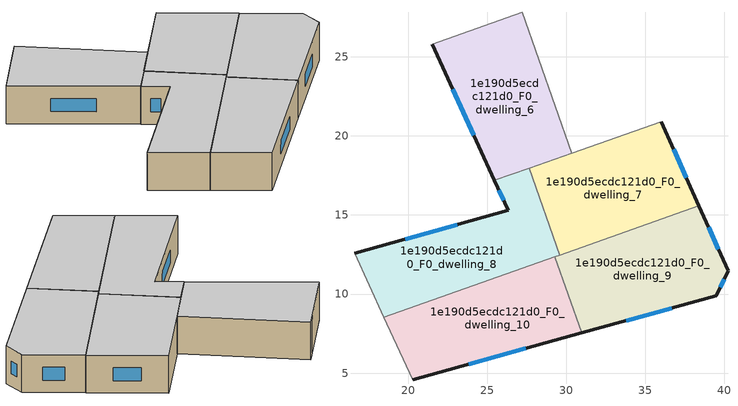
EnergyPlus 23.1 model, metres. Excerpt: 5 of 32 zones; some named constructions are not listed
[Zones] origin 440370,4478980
1e190d5ecdc121d0_F0_dwelling_10
 floor ground (EU_floor_Construction): 29.28,12.35 30.98,7.54 20.3,4.59 18.48,8.53 z0
 wall outside (EU_wall_Construction): 20.3,4.59 30.98,7.54 z0:3
 wall to 1e190d5ecdc121d0_F0_dwelling_9 (EU_wall_Construction): 30.98,7.54 29.28,12.35 z0:3
 wall adiabatic (EU_wall_Construction): 18.48,8.53 20.3,4.59 z0:3
 wall to 1e190d5ecdc121d0_F0_dwelling_8 (EU_wall_Construction): 29.28,12.35 18.48,8.53 z0:3
 window (EU_Window_Construction): 23.84,5.57 27.44,6.56 z0.99:2.01
 ceiling to 1e190d5ecdc121d0_F1_dwelling_10 (EU_floor_Construction): 30.98,7.54 29.28,12.35 18.48,8.53 20.3,4.59 z3
1e190d5ecdc121d0_F0_dwelling_6
 floor ground (EU_floor_Construction): 27.21,27.8 30.35,18.91 25.46,17.18 21.52,25.79 z0
 wall outside (EU_wall_Construction): 21.52,25.79 25.46,17.18 z0:3
 wall to 1e190d5ecdc121d0_F0_dwelling_5 (EU_wall_Construction): 30.35,18.91 27.21,27.8 z0:3
 wall to 1e190d5ecdc121d0_F0_dwelling_3 (EU_wall_Construction): 26.23,27.46 21.52,25.79 z0:3
 wall to 1e190d5ecdc121d0_F0_dwelling_8 (EU_wall_Construction): 25.46,17.18 27.66,17.96 z0:3
 wall to 1e190d5ecdc121d0_F0_dwelling_2 (EU_wall_Construction): 27.21,27.8 26.23,27.46 z0:3
 wall to 1e190d5ecdc121d0_F0_dwelling_7 (EU_wall_Construction): 27.66,17.96 30.35,18.91 z0:3
 window (EU_Window_Construction): 22.82,22.94 24.15,20.03 z0.99:2.01
 ceiling to 1e190d5ecdc121d0_F1_dwelling_6 (EU_floor_Construction): 30.35,18.91 27.21,27.8 21.52,25.79 25.46,17.18 z3
1e190d5ecdc121d0_F0_dwelling_7
 floor ground (EU_floor_Construction): 36,20.9 38.39,15.57 29.6,12.46 27.66,17.96 z0
 wall outside (EU_wall_Construction): 38.39,15.57 36,20.9 z0:3
 wall to 1e190d5ecdc121d0_F0_dwelling_8 (EU_wall_Construction): 27.66,17.96 29.6,12.46 z0:3
 wall to 1e190d5ecdc121d0_F0_dwelling_5 (EU_wall_Construction): 36,20.9 30.35,18.91 z0:3
 wall to 1e190d5ecdc121d0_F0_dwelling_9 (EU_wall_Construction): 29.6,12.46 38.39,15.57 z0:3
 window (EU_Window_Construction): 37.6,17.33 36.79,19.13 z0.99:2.01
 ceiling to 1e190d5ecdc121d0_F1_dwelling_7 (EU_floor_Construction): 38.39,15.57 36,20.9 27.66,17.96 29.6,12.46 z3
1e190d5ecdc121d0_F0_dwelling_8
 floor ground (EU_floor_Construction): 27.66,17.96 29.6,12.46 18.48,8.53 16.62,12.57 26.32,15.29 25.46,17.18 z0
 wall outside (EU_wall_Construction): 25.46,17.18 26.32,15.29 16.62,12.57 z0:3
 wall adiabatic (EU_wall_Construction): 16.62,12.57 18.48,8.53 z0:3
 wall to 1e190d5ecdc121d0_F0_dwelling_9 (EU_wall_Construction): 29.28,12.35 29.6,12.46 z0:3
 window (EU_Window_Construction): 25.74,16.55 26.04,15.91 / 23.11,14.38 19.83,13.47 z0.99:2.01
 ceiling to 1e190d5ecdc121d0_F1_dwelling_8 (EU_floor_Construction): 29.6,12.46 27.66,17.96 25.46,17.18 26.32,15.29 16.62,12.57 18.48,8.53 z3
1e190d5ecdc121d0_F0_dwelling_9
 floor ground (EU_floor_Construction): 38.39,15.57 40.22,11.47 39.48,9.9 30.98,7.54 29.28,12.35 z0
 wall outside (EU_wall_Construction): 30.98,7.54 39.48,9.9 40.22,11.47 38.39,15.57 z0:3
 window (EU_Window_Construction): 39.62,12.82 39,14.21 / 39.73,10.42 39.98,10.95 / 33.8,8.32 36.66,9.12 z0.99:2.01
 ceiling to 1e190d5ecdc121d0_F1_dwelling_9 (EU_floor_Construction): 39.48,9.9 40.22,11.47 38.39,15.57 29.28,12.35 30.98,7.54 z3
[HVACTEMPLATE:THERMOSTAT] Constant Heating Setpoint=20; Constant Cooling Setpoint=50
EU_HeatOnly_1e190d5ecdc121d0_F0_dwelling_0; EU_HeatOnly_1e190d5ecdc121d0_F0_dwelling_1; EU_HeatOnly_1e190d5ecdc121d0_F0_dwelling_2; EU_HeatOnly_1e190d5ecdc121d0_F0_dwelling_3; EU_HeatOnly_1e190d5ecdc121d0_F0_dwelling_4; EU_HeatOnly_1e190d5ecdc121d0_F0_dwelling_5; EU_HeatOnly_1e190d5ecdc121d0_F0_dwelling_6; EU_HeatOnly_1e190d5ecdc121d0_F0_dwelling_7; EU_HeatOnly_1e190d5ecdc121d0_F0_dwelling_8; EU_HeatOnly_1e190d5ecdc121d0_F0_dwelling_9; EU_HeatOnly_1e190d5ecdc121d0_F0_dwelling_10; EU_HeatOnly_1e190d5ecdc121d0_F1_dwelling_0; EU_HeatOnly_1e190d5ecdc121d0_F1_dwelling_1; EU_HeatOnly_1e190d5ecdc121d0_F1_dwelling_2; EU_HeatOnly_1e190d5ecdc121d0_F1_dwelling_3; EU_HeatOnly_1e190d5ecdc121d0_F1_dwelling_4; EU_HeatOnly_1e190d5ecdc121d0_F1_dwelling_5; EU_HeatOnly_1e190d5ecdc121d0_F1_dwelling_6; EU_HeatOnly_1e190d5ecdc121d0_F1_dwelling_7; EU_HeatOnly_1e190d5ecdc121d0_F1_dwelling_8; EU_HeatOnly_1e190d5ecdc121d0_F1_dwelling_9; EU_HeatOnly_1e190d5ecdc121d0_F1_dwelling_10; EU_HeatOnly_1e190d5ecdc121d0_F2_dwelling_0; EU_HeatOnly_1e190d5ecdc121d0_F2_dwelling_1; EU_HeatOnly_1e190d5ecdc121d0_F2_dwelling_2; EU_HeatOnly_1e190d5ecdc121d0_F2_dwelling_3; EU_HeatOnly_1e190d5ecdc121d0_F2_dwelling_4; EU_HeatOnly_1e190d5ecdc121d0_F2_dwelling_5; EU_HeatOnly_1e190d5ecdc121d0_F2_dwelling_6; EU_HeatOnly_1e190d5ecdc121d0_F2_dwelling_7; EU_HeatOnly_1e190d5ecdc121d0_F2_dwelling_8; EU_HeatOnly_1e190d5ecdc121d0_F2_dwelling_9
